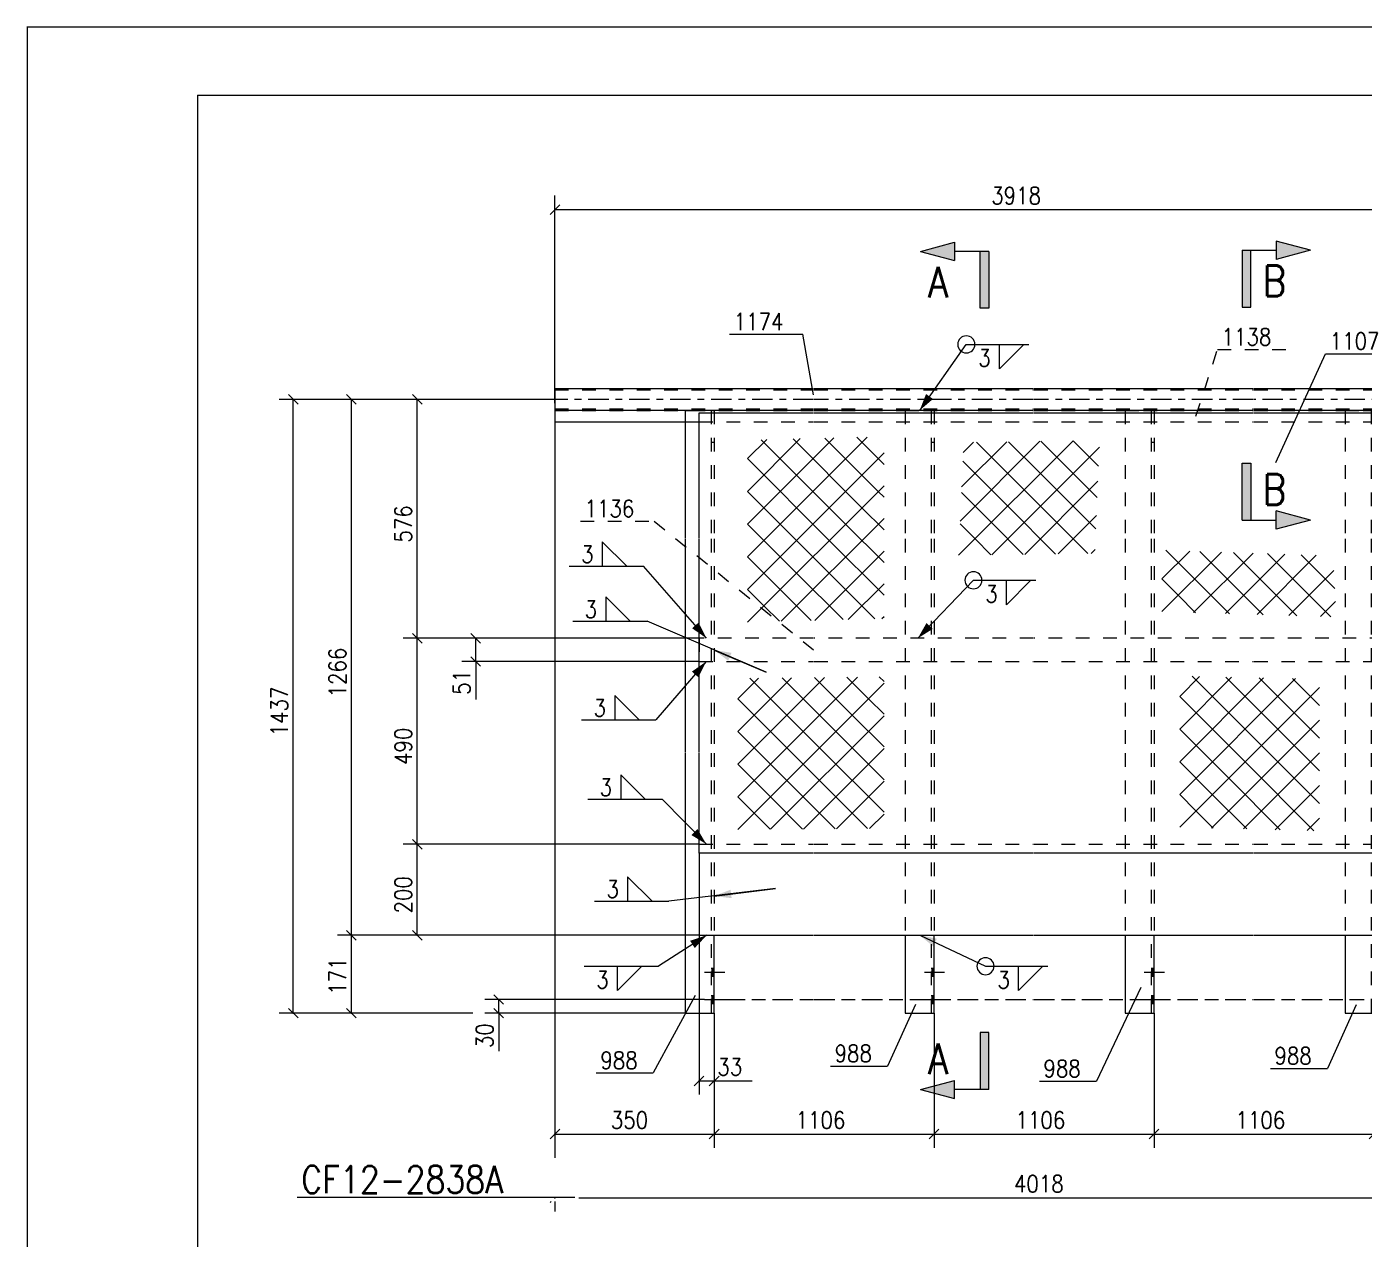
# Model space of a CAD drawing. Header units: millimetres. Extents: x 5 to 846, y 5 to 599.
# Drawn here: x 5 to 200.9, y 421.4 to 599 of the extents above; entities that cross this region are included whole.
import ezdxf

# ---------------------------------------------------------------- set-up
doc = ezdxf.new("R2010")
doc.units = ezdxf.units.MM
for name, pattern in [('XKITLINE00', [0]), ('XKITLINE02', [4, 2, -2]), ('XKITLINE03', [6, 3, -1, 1, -1]), ('XKITLINE06', [7, 3, -1, 2, -1])]:
    doc.linetypes.add(name, pattern=pattern)
for name, color, linetype, lineweight in [('Corte', 7, 'Continuous', 0), ('Cota', 4, 'Continuous', 0), ('Marca da peça', 2, 'Continuous', 0), ('Objeto gráfico', 3, 'Continuous', 0), ('Outro tipo de objeto', 7, 'Continuous', 0), ('Parafuso', 3, 'Continuous', 0), ('Peça', 2, 'Continuous', 0), ('Solda', 1, 'Continuous', 0), ('Texto', 7, 'Continuous', 0)]:
    doc.layers.add(name, color=color, linetype=linetype, lineweight=lineweight)
doc.styles.add('ROMANS', font='ROMANS__.TTF')
doc.styles.add('SIMPLEX', font='SIMPLEX_.TTF')

# ---------------------------------------------------------------- blocks, each defined once
blk = doc.blocks.new('*A1')
at = {"layer": 'Parafuso'}
for points in [[(105.26, 461.09), (105.68, 461.09), (105.68, 459.89), (105.26, 459.89)], [(105.26, 457.09), (105.68, 457.09), (105.68, 455.89), (105.26, 455.89)]]:
    blk.add_hatch(color=7, dxfattribs=at).paths.add_polyline_path(points, flags=17)
at = {"layer": 'Parafuso', "color": 7, "linetype": 'XKITLINE00', "lineweight": 0}
for p, q in [((104.25, 460.49), (107.22, 460.49)), ((105.26, 461.09), (105.68, 461.09)), ((105.26, 459.89), (105.68, 459.89)), ((104.25, 456.49), (107.22, 456.49)), ((105.26, 457.09), (105.68, 457.09)), ((105.26, 455.89), (105.68, 455.89))]:
    blk.add_line(p, q, dxfattribs=at)
blk = doc.blocks.new('*A2')
at = {"layer": 'Peça', "color": 7, "linetype": 'XKITLINE02', "lineweight": 0}
for p, q in [((101.45, 542.79), (105.68, 542.79)), ((101.45, 542.79), (101.45, 541.13)), ((105.26, 542.79), (105.26, 524.07)), ((105.68, 542.79), (105.68, 524.07)), ((105.26, 538.13), (105.68, 538.13)), ((105.26, 523.97), (105.26, 492.68)), ((105.68, 523.97), (105.68, 492.68)), ((105.26, 492.58), (105.26, 454.49)), ((105.68, 492.58), (105.68, 465.91))]:
    blk.add_line(p, q, dxfattribs=at)
at = {"layer": 'Peça', "color": 4, "linetype": 'XKITLINE00', "lineweight": 0}
for p, q in [((101.45, 541.13), (101.45, 524.07)), ((101.45, 523.97), (101.45, 492.68)), ((101.45, 492.58), (101.45, 454.49)), ((105.68, 454.49), (105.68, 465.91)), ((101.45, 454.49), (105.68, 454.49))]:
    blk.add_line(p, q, dxfattribs=at)
blk = doc.blocks.new('*A3')
at = {"layer": 'Peça', "color": 7, "linetype": 'XKITLINE02', "lineweight": 0}
for p, q in [((165.87, 542.79), (170.11, 542.79)), ((165.87, 542.79), (165.87, 524.07)), ((169.68, 542.79), (169.68, 524.07)), ((170.11, 542.79), (170.11, 524.07)), ((169.68, 538.13), (170.11, 538.13)), ((165.87, 523.97), (165.87, 492.68)), ((169.68, 523.97), (169.68, 492.68)), ((170.11, 523.97), (170.11, 492.68)), ((165.87, 492.58), (165.87, 465.91)), ((169.68, 492.58), (169.68, 454.49)), ((170.11, 492.58), (170.11, 465.91))]:
    blk.add_line(p, q, dxfattribs=at)
at = {"layer": 'Peça', "color": 4, "linetype": 'XKITLINE00', "lineweight": 0}
for p, q in [((165.87, 465.91), (165.87, 454.49)), ((170.11, 454.49), (170.11, 465.91)), ((165.87, 454.49), (170.11, 454.49))]:
    blk.add_line(p, q, dxfattribs=at)
blk = doc.blocks.new('*A5')
at = {"layer": 'Parafuso'}
for points in [[(137.47, 461.09), (137.89, 461.09), (137.89, 459.89), (137.47, 459.89)], [(137.47, 457.09), (137.89, 457.09), (137.89, 455.89), (137.47, 455.89)]]:
    blk.add_hatch(color=7, dxfattribs=at).paths.add_polyline_path(points, flags=17)
at = {"layer": 'Parafuso', "color": 7, "linetype": 'XKITLINE00', "lineweight": 0}
for p, q in [((136.47, 460.49), (139.43, 460.49)), ((137.47, 461.09), (137.89, 461.09)), ((137.47, 459.89), (137.89, 459.89)), ((136.47, 456.49), (139.43, 456.49)), ((137.47, 457.09), (137.89, 457.09)), ((137.47, 455.89), (137.89, 455.89))]:
    blk.add_line(p, q, dxfattribs=at)
blk = doc.blocks.new('*A8')
at = {"layer": 'Peça', "color": 4, "linetype": 'XKITLINE00', "lineweight": 0}
for p, q in [((82.35, 546.01), (120.23, 546.01)), ((82.35, 546.01), (82.35, 542.79)), ((120.33, 546.01), (152.44, 546.01)), ((152.54, 546.01), (184.65, 546.01)), ((184.75, 546.01), (218.99, 546.01)), ((218.99, 546.01), (220.83, 545.81)), ((220.83, 545.81), (222.58, 545.19)), ((222.58, 545.19), (224.15, 544.21)), ((218.65, 542.79), (218.99, 542.79)), ((218.99, 542.79), (220.11, 542.67)), ((220.11, 542.67), (221.18, 542.29)), ((224.15, 544.21), (225.46, 542.9)), ((226.44, 541.33), (225.46, 542.9)), ((221.18, 542.29), (222.14, 541.69)), ((222.14, 541.69), (222.94, 540.89)), ((223.54, 539.93), (222.94, 540.89)), ((227.06, 539.58), (226.44, 541.33)), ((223.92, 538.86), (223.54, 539.93)), ((224.04, 537.74), (223.92, 538.86)), ((227.26, 537.74), (227.06, 539.58)), ((224.04, 537.74), (224.04, 537.4)), ((227.26, 524.07), (227.26, 537.74)), ((227.26, 492.68), (227.26, 523.97)), ((227.26, 465.91), (227.26, 492.58)), ((224.04, 465.91), (227.26, 465.91))]:
    blk.add_line(p, q, dxfattribs=at)
at = {"layer": 'Peça', "color": 7, "linetype": 'XKITLINE02', "lineweight": 0}
for p, q in [((82.35, 545.8), (120.23, 545.8)), ((120.33, 545.8), (152.44, 545.8)), ((152.54, 545.8), (184.65, 545.8)), ((184.75, 545.8), (218.99, 545.8)), ((218.99, 545.8), (220.78, 545.59)), ((220.78, 545.59), (222.48, 545)), ((222.48, 545), (224.01, 544.04)), ((82.35, 543.01), (120.23, 543.01)), ((82.35, 542.79), (120.23, 542.79)), ((120.33, 543.01), (152.44, 543.01)), ((120.33, 542.79), (152.44, 542.79)), ((152.54, 543.01), (184.65, 543.01)), ((152.54, 542.79), (184.65, 542.79)), ((184.75, 543.01), (218.99, 543.01)), ((184.75, 542.79), (218.65, 542.79)), ((218.99, 543.01), (220.16, 542.88)), ((220.16, 542.88), (221.27, 542.49)), ((224.01, 544.04), (225.29, 542.76)), ((226.25, 541.23), (225.29, 542.76)), ((221.27, 542.49), (222.27, 541.86)), ((222.27, 541.86), (223.11, 541.02)), ((223.74, 540.02), (223.11, 541.02)), ((226.84, 539.53), (226.25, 541.23)), ((224.13, 538.91), (223.74, 540.02)), ((224.26, 537.74), (224.13, 538.91)), ((227.05, 537.74), (226.84, 539.53)), ((224.04, 537.4), (224.04, 524.07)), ((224.26, 524.07), (224.26, 537.74)), ((227.05, 524.07), (227.05, 537.74)), ((224.04, 523.97), (224.04, 492.68)), ((224.26, 492.68), (224.26, 523.97)), ((227.05, 492.68), (227.05, 523.97)), ((224.04, 492.58), (224.04, 465.91)), ((224.26, 465.91), (224.26, 492.58)), ((227.05, 465.91), (227.05, 492.58))]:
    blk.add_line(p, q, dxfattribs=at)
at = {"layer": 'Peça', "color": 7, "linetype": 'XKITLINE03', "lineweight": 0}
for p, q in [((120.23, 544.4), (82.35, 544.4)), ((152.44, 544.4), (120.33, 544.4)), ((184.65, 544.4), (152.54, 544.4)), ((218.99, 544.4), (184.75, 544.4)), ((220.47, 544.24), (218.99, 544.4)), ((221.88, 543.74), (220.47, 544.24)), ((223.14, 542.95), (221.88, 543.74)), ((224.2, 541.89), (223.14, 542.95)), ((224.99, 540.63), (224.2, 541.89)), ((225.49, 539.22), (224.99, 540.63)), ((225.65, 537.74), (225.49, 539.22)), ((225.65, 524.07), (225.65, 537.74)), ((225.65, 492.68), (225.65, 523.97)), ((225.65, 465.91), (225.65, 492.58))]:
    blk.add_line(p, q, dxfattribs=at)
blk = doc.blocks.new('*A9')
at = {"layer": 'Peça', "color": 7, "linetype": 'XKITLINE02', "lineweight": 0}
for p, q in [((133.66, 542.79), (137.89, 542.79)), ((133.66, 542.79), (133.66, 524.07)), ((137.47, 542.79), (137.47, 524.07)), ((137.89, 542.79), (137.89, 524.07)), ((137.47, 538.13), (137.89, 538.13)), ((133.66, 523.97), (133.66, 492.68)), ((137.47, 523.97), (137.47, 492.68)), ((137.89, 523.97), (137.89, 492.68)), ((133.66, 492.58), (133.66, 465.91)), ((137.47, 492.58), (137.47, 454.49)), ((137.89, 492.58), (137.89, 465.91))]:
    blk.add_line(p, q, dxfattribs=at)
at = {"layer": 'Peça', "color": 4, "linetype": 'XKITLINE00', "lineweight": 0}
for p, q in [((133.66, 465.91), (133.66, 454.49)), ((137.89, 454.49), (137.89, 465.91)), ((133.66, 454.49), (137.89, 454.49))]:
    blk.add_line(p, q, dxfattribs=at)
blk = doc.blocks.new('*A10')
at = {"layer": 'Peça', "color": 4, "linetype": 'XKITLINE00', "lineweight": 0}
for p, q in [((120.23, 542.79), (82.35, 542.79)), ((82.35, 542.79), (82.35, 541.13)), ((152.44, 542.79), (120.33, 542.79)), ((184.65, 542.79), (152.54, 542.79)), ((218.65, 542.79), (184.75, 542.79)), ((218.65, 542.79), (218.65, 542.46)), ((82.35, 541.13), (103.48, 541.13))]:
    blk.add_line(p, q, dxfattribs=at)
at = {"layer": 'Peça', "color": 7, "linetype": 'XKITLINE02', "lineweight": 0}
for p, q in [((103.48, 541.13), (120.23, 541.13)), ((120.33, 541.13), (152.44, 541.13)), ((152.54, 541.13), (184.65, 541.13)), ((184.75, 541.13), (218.65, 541.13)), ((218.65, 542.46), (218.65, 541.13))]:
    blk.add_line(p, q, dxfattribs=at)
blk = doc.blocks.new('*A11')
at = {"layer": 'Peça', "color": 7, "linetype": 'XKITLINE02', "lineweight": 0}
for p, q in [((120.23, 509.41), (103.48, 509.41)), ((103.48, 509.41), (103.48, 506.01)), ((152.44, 509.41), (120.33, 509.41)), ((184.65, 509.41), (152.54, 509.41)), ((223.71, 509.41), (184.75, 509.41)), ((103.48, 506.01), (120.23, 506.01)), ((120.33, 506.01), (152.44, 506.01)), ((152.54, 506.01), (184.65, 506.01)), ((184.75, 506.01), (223.71, 506.01))]:
    blk.add_line(p, q, dxfattribs=at)
at = {"layer": 'Peça', "color": 4, "linetype": 'XKITLINE00', "lineweight": 0}
for p, q in [((223.71, 509.41), (224.04, 509.41)), ((224.04, 509.41), (224.04, 506.01)), ((223.71, 506.01), (224.04, 506.01))]:
    blk.add_line(p, q, dxfattribs=at)
blk = doc.blocks.new('*A12')
at = {"layer": 'Peça', "color": 4, "linetype": 'XKITLINE00', "lineweight": 0}
for p, q in [((103.48, 542.46), (120.23, 542.46)), ((103.48, 524.07), (103.48, 542.46)), ((120.33, 542.46), (152.44, 542.46)), ((152.54, 542.46), (184.65, 542.46)), ((184.75, 542.46), (220.7, 542.46)), ((220.7, 542.46), (221.68, 541.98)), ((222.54, 541.29), (221.68, 541.98)), ((223.22, 540.44), (222.54, 541.29)), ((223.71, 539.45), (223.22, 540.44)), ((223.71, 524.07), (223.71, 539.45)), ((103.48, 492.68), (103.48, 523.97)), ((223.71, 492.68), (223.71, 523.97)), ((103.48, 477.91), (103.48, 492.58)), ((223.71, 477.91), (223.71, 492.58)), ((120.23, 477.91), (103.48, 477.91)), ((152.44, 477.91), (120.33, 477.91)), ((184.65, 477.91), (152.54, 477.91)), ((223.71, 477.91), (184.75, 477.91))]:
    blk.add_line(p, q, dxfattribs=at)
at = {"layer": 'Peça', "color": 7, "linetype": 'XKITLINE02', "lineweight": 0}
for p, q in [((221.68, 541.98), (222.54, 541.29)), ((222.54, 541.29), (223.22, 540.44))]:
    blk.add_line(p, q, dxfattribs=at)
blk = doc.blocks.new('*A13')
at = {"layer": 'Peça', "color": 7, "linetype": 'XKITLINE02', "lineweight": 0}
for p, q in [((103.48, 477.91), (103.48, 479.25)), ((103.48, 479.25), (120.23, 479.25)), ((120.33, 479.25), (152.44, 479.25)), ((152.54, 479.25), (184.65, 479.25)), ((184.75, 479.25), (223.71, 479.25))]:
    blk.add_line(p, q, dxfattribs=at)
at = {"layer": 'Peça', "color": 4, "linetype": 'XKITLINE00', "lineweight": 0}
for p, q in [((223.71, 479.25), (224.04, 479.25)), ((224.04, 479.25), (224.04, 465.91)), ((103.48, 477.91), (103.48, 465.91)), ((103.48, 465.91), (120.23, 465.91)), ((120.33, 465.91), (152.44, 465.91)), ((152.54, 465.91), (184.65, 465.91)), ((184.75, 465.91), (224.04, 465.91))]:
    blk.add_line(p, q, dxfattribs=at)
blk = doc.blocks.new('*A14')
at = {"layer": 'Peça', "color": 7, "linetype": 'XKITLINE02', "lineweight": 0}
for p, q in [((198.09, 542.79), (202.32, 542.79)), ((198.09, 542.79), (198.09, 524.07)), ((201.9, 542.79), (201.9, 524.07)), ((202.32, 542.79), (202.32, 524.07)), ((201.9, 538.13), (202.32, 538.13)), ((198.09, 523.97), (198.09, 492.68)), ((201.9, 523.97), (201.9, 492.68)), ((202.32, 523.97), (202.32, 492.68)), ((198.09, 492.58), (198.09, 465.91)), ((201.9, 492.58), (201.9, 454.49)), ((202.32, 492.58), (202.32, 465.91))]:
    blk.add_line(p, q, dxfattribs=at)
at = {"layer": 'Peça', "color": 4, "linetype": 'XKITLINE00', "lineweight": 0}
for p, q in [((198.09, 465.91), (198.09, 454.49)), ((202.32, 454.49), (202.32, 465.91)), ((198.09, 454.49), (202.32, 454.49))]:
    blk.add_line(p, q, dxfattribs=at)
blk = doc.blocks.new('*A16')
at = {"layer": 'Parafuso'}
for points in [[(169.68, 461.09), (170.11, 461.09), (170.11, 459.89), (169.68, 459.89)], [(169.68, 457.09), (170.11, 457.09), (170.11, 455.89), (169.68, 455.89)]]:
    blk.add_hatch(color=7, dxfattribs=at).paths.add_polyline_path(points, flags=17)
at = {"layer": 'Parafuso', "color": 7, "linetype": 'XKITLINE00', "lineweight": 0}
for p, q in [((168.68, 460.49), (171.64, 460.49)), ((169.68, 461.09), (170.11, 461.09)), ((169.68, 459.89), (170.11, 459.89)), ((168.68, 456.49), (171.64, 456.49)), ((169.68, 457.09), (170.11, 457.09)), ((169.68, 455.89), (170.11, 455.89))]:
    blk.add_line(p, q, dxfattribs=at)
blk = doc.blocks.new('*A95')
at = {"layer": 'Objeto gráfico', "color": 7, "linetype": 'XKITLINE06', "lineweight": 0}
for p, q in [((107.22, 456.49), (120.23, 456.49)), ((120.33, 456.49), (152.44, 456.49)), ((152.54, 456.49), (184.65, 456.49)), ((184.75, 456.49), (200.89, 456.49))]:
    blk.add_line(p, q, dxfattribs=at)
blk = doc.blocks.new('*A96')
at = {"layer": 'Objeto gráfico', "color": 2, "linetype": 'XKITLINE00', "lineweight": 0}
for p, q in [((171.26, 518.11), (175.34, 522.19)), ((171.26, 513.32), (179.97, 522.03)), ((176.05, 518.11), (171.85, 522.31)), ((175.9, 513.17), (184.61, 521.88)), ((178.44, 520.5), (176.8, 522.14)), ((180.55, 513.03), (189.24, 521.72)), ((191.04, 512.7), (181.76, 521.97)), ((185.19, 512.88), (193.87, 521.57)), ((195.98, 512.54), (186.72, 521.81)), ((196.59, 516.73), (191.67, 521.64)), ((186.09, 512.85), (178.44, 520.5)), ((189.83, 512.73), (196.44, 519.34)), ((173.65, 515.71), (171.26, 518.11)), ((181.15, 513.01), (176.05, 518.11)), ((176.2, 513.16), (173.65, 515.71)), ((171.26, 513.32), (171.26, 513.32)), ((171.26, 513.32), (171.26, 513.32)), ((171.26, 513.32), (171.26, 513.32)), ((194.48, 512.59), (196.69, 514.81))]:
    blk.add_line(p, q, dxfattribs=at)
blk = doc.blocks.new('*A97')
at = {"layer": 'Objeto gráfico', "color": 2, "linetype": 'XKITLINE00', "lineweight": 0}
for p, q in [((109.13, 486.19), (126.67, 503.73)), ((109.13, 490.98), (121.83, 503.68)), ((109.13, 495.77), (116.99, 503.63)), ((109.13, 500.56), (112.15, 503.58)), ((121.1, 493.37), (110.91, 503.57)), ((123.5, 495.77), (115.65, 503.62)), ((125.89, 498.16), (120.39, 503.67)), ((128.29, 500.56), (125.13, 503.72)), ((130.56, 503.07), (129.87, 503.77)), ((109.13, 481.4), (130.56, 502.83)), ((118.71, 490.98), (109.13, 500.56)), ((130.56, 498.28), (128.29, 500.56)), ((113.95, 481.43), (130.56, 498.04)), ((130.56, 493.49), (125.89, 498.16)), ((116.31, 488.58), (109.13, 495.77)), ((130.56, 488.7), (123.5, 495.77)), ((118.78, 481.47), (130.56, 493.25)), ((130.56, 483.92), (121.1, 493.37)), ((113.92, 486.19), (109.13, 490.98)), ((128.14, 481.54), (118.71, 490.98)), ((123.39, 481.51), (116.31, 488.58)), ((123.61, 481.51), (130.56, 488.46)), ((111.52, 483.79), (109.13, 486.19)), ((118.64, 481.47), (113.92, 486.19)), ((113.88, 481.43), (111.52, 483.79)), ((128.43, 481.54), (130.56, 483.67))]:
    blk.add_line(p, q, dxfattribs=at)
blk = doc.blocks.new('*A98')
at = {"layer": 'Objeto gráfico', "color": 2, "linetype": 'XKITLINE00', "lineweight": 0}
for p, q in [((173.86, 500.89), (176.78, 503.81)), ((173.86, 496.1), (181.46, 503.71)), ((173.86, 491.31), (186.15, 503.6)), ((173.86, 486.52), (190.83, 503.5)), ((185.83, 493.7), (175.7, 503.84)), ((188.22, 496.1), (180.6, 503.73)), ((190.62, 498.49), (185.5, 503.62)), ((193.01, 500.89), (190.4, 503.51)), ((173.86, 481.73), (194.34, 502.22)), ((183.43, 491.31), (173.86, 500.89)), ((194.34, 499.56), (193.01, 500.89)), ((194.34, 494.77), (190.62, 498.49)), ((181.04, 488.92), (173.86, 496.1)), ((178.52, 481.61), (194.34, 497.43)), ((194.34, 489.98), (188.22, 496.1)), ((194.34, 485.19), (185.83, 493.7)), ((183.19, 481.49), (194.34, 492.64)), ((178.64, 486.52), (173.86, 491.31)), ((193.52, 481.22), (183.43, 491.31)), ((188.6, 481.35), (181.04, 488.92)), ((187.86, 481.37), (194.34, 487.85)), ((176.25, 484.13), (173.86, 486.52)), ((183.69, 481.48), (178.64, 486.52)), ((178.77, 481.6), (176.25, 484.13)), ((192.53, 481.25), (194.34, 483.06))]:
    blk.add_line(p, q, dxfattribs=at)
blk = doc.blocks.new('*A101')
at = {"layer": 'Objeto gráfico', "color": 2, "linetype": 'XKITLINE00', "lineweight": 0}
for p, q in [((141.49, 521.59), (158.26, 538.36)), ((141.71, 526.59), (153.4, 538.28)), ((141.92, 531.6), (148.53, 538.21)), ((142.14, 536.61), (143.67, 538.13)), ((151.07, 531.17), (144.1, 538.14)), ((146.34, 521.65), (162.1, 537.41)), ((153.46, 533.56), (148.81, 538.21)), ((155.86, 535.96), (153.53, 538.29)), ((158.25, 538.35), (158.25, 538.36)), ((161.98, 534.62), (158.25, 538.35)), ((148.67, 528.77), (142.09, 535.36)), ((161.79, 530.03), (155.86, 535.96)), ((161.59, 525.44), (153.46, 533.56)), ((160.42, 521.82), (151.07, 531.17)), ((151.19, 521.71), (161.89, 532.41)), ((146.28, 526.38), (141.89, 530.77)), ((155.68, 521.76), (148.67, 528.77)), ((156.04, 521.77), (161.67, 527.4)), ((143.89, 523.98), (141.69, 526.18)), ((150.95, 521.7), (146.28, 526.38)), ((146.22, 521.65), (143.89, 523.98)), ((141.49, 521.59), (141.49, 521.59)), ((141.49, 521.59), (141.49, 521.59)), ((141.49, 521.59), (141.49, 521.59)), ((160.89, 521.83), (161.46, 522.4))]:
    blk.add_line(p, q, dxfattribs=at)
blk = doc.blocks.new('*A102')
at = {"layer": 'Objeto gráfico', "color": 2, "linetype": 'XKITLINE00', "lineweight": 0}
for p, q in [((110.57, 521.36), (128.11, 538.9)), ((110.57, 526.15), (123.2, 538.78)), ((129.72, 530.94), (121.91, 538.75)), ((130.56, 534.89), (126.58, 538.86)), ((110.57, 530.94), (118.29, 538.66)), ((110.57, 535.73), (113.37, 538.53)), ((124.93, 526.15), (112.57, 538.51)), ((127.33, 528.54), (117.24, 538.63)), ((110.57, 516.57), (130.56, 536.56)), ((122.54, 523.75), (110.57, 535.73)), ((110.57, 511.78), (130.56, 531.77)), ((120.14, 521.36), (110.57, 530.94)), ((130.56, 530.1), (129.72, 530.94)), ((115.49, 511.91), (130.56, 526.98)), ((130.56, 525.31), (127.33, 528.54)), ((117.75, 518.96), (110.57, 526.15)), ((130.56, 520.52), (124.93, 526.15)), ((130.56, 515.73), (122.54, 523.75)), ((115.36, 516.57), (110.57, 521.36)), ((129.22, 512.28), (120.14, 521.36)), ((120.41, 512.04), (130.56, 522.19)), ((124.56, 512.16), (117.75, 518.96)), ((125.33, 512.18), (130.56, 517.4)), ((112.96, 514.17), (110.57, 516.57)), ((119.89, 512.03), (115.36, 516.57)), ((115.23, 511.9), (112.96, 514.17)), ((110.57, 511.78), (110.57, 511.78)), ((110.57, 511.78), (110.57, 511.78)), ((110.57, 511.78), (110.57, 511.78)), ((130.26, 512.31), (130.56, 512.61))]:
    blk.add_line(p, q, dxfattribs=at)
blk = doc.blocks.new('*A139')
at = {"layer": 'Cota', "color": 7, "linetype": 'XKITLINE00', "lineweight": 0}
for p, q in [((43.33, 545.11), (44.75, 543.7)), ((82.35, 544.4), (41.99, 544.4)), ((44.04, 454.49), (44.04, 544.4)), ((70.32, 454.49), (41.99, 454.49)), ((43.33, 455.2), (44.75, 453.79)), ((101.45, 454.49), (73.82, 454.49))]:
    blk.add_line(p, q, dxfattribs=at)
at = {"layer": 'Cota', "color": 3}
for p in [(44.04, 544.4), (44.04, 454.49)]:
    blk.add_point(p, dxfattribs=at)
at = {"layer": 'Cota', "color": 3, "style": 'SIMPLEX', "width": 0.85}
blk.add_text('1437', height=2.5, rotation=90.0002, dxfattribs=at).set_placement((43.24, 495.04))
blk = doc.blocks.new('*A140')
at = {"layer": 'Cota', "color": 7, "linetype": 'XKITLINE00', "lineweight": 0}
for p, q in [((103.48, 465.91), (103.48, 442.57)), ((105.68, 454.49), (105.68, 442.57)), ((104.19, 445.28), (102.77, 443.87)), ((106.39, 445.28), (104.97, 443.87)), ((103.48, 444.57), (105.68, 444.57)), ((105.68, 444.57), (111.26, 444.57)), ((105.68, 444.57), (111.26, 444.57))]:
    blk.add_line(p, q, dxfattribs=at)
at = {"layer": 'Cota', "color": 3}
for p in [(103.48, 444.57), (105.68, 444.57)]:
    blk.add_point(p, dxfattribs=at)
at = {"layer": 'Cota', "color": 3, "style": 'SIMPLEX', "width": 0.85}
blk.add_text('33', height=2.5, dxfattribs=at).set_placement((106.15, 445.37))
blk = doc.blocks.new('*A141')
at = {"layer": 'Cota', "color": 7, "linetype": 'XKITLINE00', "lineweight": 0}
for p, q in [((51.85, 466.62), (53.27, 465.21)), ((103.48, 465.91), (50.51, 465.91)), ((52.56, 454.49), (52.56, 465.91)), ((70.32, 454.49), (50.51, 454.49)), ((51.85, 455.2), (53.27, 453.79)), ((101.45, 454.49), (73.82, 454.49))]:
    blk.add_line(p, q, dxfattribs=at)
at = {"layer": 'Cota', "color": 3}
for p in [(52.56, 465.91), (52.56, 454.49)]:
    blk.add_point(p, dxfattribs=at)
at = {"layer": 'Cota', "color": 3, "style": 'SIMPLEX', "width": 0.85}
blk.add_text('171', height=2.5, rotation=90.0002, dxfattribs=at).set_placement((51.76, 457.19))
blk = doc.blocks.new('*A142')
at = {"layer": 'Cota', "color": 7, "linetype": 'XKITLINE00', "lineweight": 0}
for p, q in [((82.35, 543.87), (82.35, 574.26)), ((218.99, 564.37), (218.99, 574.26)), ((83.06, 572.92), (81.65, 571.51)), ((82.35, 572.21), (218.99, 572.21)), ((219.69, 572.92), (218.28, 571.51)), ((218.99, 544.4), (218.99, 560.87))]:
    blk.add_line(p, q, dxfattribs=at)
at = {"layer": 'Cota', "color": 3}
for p in [(82.35, 572.21), (218.99, 572.21)]:
    blk.add_point(p, dxfattribs=at)
at = {"layer": 'Cota', "color": 3, "style": 'SIMPLEX', "width": 0.85}
blk.add_text('3918', height=2.5, dxfattribs=at).set_placement((146.26, 573.01))
blk = doc.blocks.new('*A144')
at = {"layer": 'Cota', "color": 7, "linetype": 'XKITLINE00', "lineweight": 0}
for p, q in [((170.11, 454.49), (170.11, 434.78)), ((202.32, 454.49), (202.32, 434.78)), ((170.81, 437.49), (169.4, 436.07)), ((203.03, 437.49), (201.61, 436.07)), ((170.11, 436.78), (202.32, 436.78))]:
    blk.add_line(p, q, dxfattribs=at)
at = {"layer": 'Cota', "color": 3}
for p in [(170.11, 436.78), (202.32, 436.78)]:
    blk.add_point(p, dxfattribs=at)
at = {"layer": 'Cota', "color": 3, "style": 'SIMPLEX', "width": 0.85}
blk.add_text('1106', height=2.5, dxfattribs=at).set_placement((182.04, 437.58))
blk = doc.blocks.new('*A145')
at = {"layer": 'Cota', "color": 7, "linetype": 'XKITLINE00', "lineweight": 0}
for p, q in [((82.35, 544.4), (82.35, 434.78)), ((105.68, 454.49), (105.68, 448.37)), ((105.68, 444.87), (105.68, 434.78)), ((83.06, 437.49), (81.65, 436.07)), ((106.39, 437.49), (104.97, 436.07)), ((82.35, 436.78), (105.68, 436.78))]:
    blk.add_line(p, q, dxfattribs=at)
at = {"layer": 'Cota', "color": 3}
for p in [(82.35, 436.78), (105.68, 436.78)]:
    blk.add_point(p, dxfattribs=at)
at = {"layer": 'Cota', "color": 3, "style": 'SIMPLEX', "width": 0.85}
blk.add_text('350', height=2.5, dxfattribs=at).set_placement((90.54, 437.58))
blk = doc.blocks.new('*A146')
at = {"layer": 'Cota', "color": 7, "linetype": 'XKITLINE00', "lineweight": 0}
for p, q in [((104.25, 456.49), (72.07, 456.49)), ((73.42, 457.2), (74.83, 455.79)), ((74.12, 454.49), (74.12, 456.49)), ((101.45, 454.49), (72.07, 454.49)), ((73.42, 455.2), (74.83, 453.79)), ((74.12, 454.49), (74.12, 448.91)), ((74.12, 454.49), (74.12, 448.91))]:
    blk.add_line(p, q, dxfattribs=at)
at = {"layer": 'Cota', "color": 3}
for p in [(74.12, 456.49), (74.12, 454.49)]:
    blk.add_point(p, dxfattribs=at)
at = {"layer": 'Cota', "color": 3, "style": 'SIMPLEX', "width": 0.85}
blk.add_text('30', height=2.5, rotation=90.0002, dxfattribs=at).set_placement((73.32, 449.38))
blk = doc.blocks.new('*A147')
at = {"layer": 'Cota', "color": 7, "linetype": 'XKITLINE00', "lineweight": 0}
for p, q in [((82.35, 544.4), (82.35, 433.32)), ((225.65, 465.91), (225.65, 425.45)), ((85.86, 427.45), (225.65, 427.45)), ((226.36, 428.16), (224.95, 426.74)), ((81.82, 426.92), (81.65, 426.74)), ((82.35, 426.92), (82.35, 425.45))]:
    blk.add_line(p, q, dxfattribs=at)
at = {"layer": 'Cota', "color": 3}
for p in [(82.35, 427.45), (225.65, 427.45)]:
    blk.add_point(p, dxfattribs=at)
at = {"layer": 'Cota', "color": 3, "style": 'SIMPLEX', "width": 0.85}
blk.add_text('4018', height=2.5, dxfattribs=at).set_placement((149.59, 428.25))
blk = doc.blocks.new('*A148')
at = {"layer": 'Corte'}
for points in [[(184.26, 557.92), (183.01, 557.92), (183.01, 566.26)], [(184.26, 566.26), (184.26, 557.92), (183.01, 566.26)], [(193.01, 566.26), (188.01, 564.92), (188.01, 567.6)], [(184.26, 526.73), (183.01, 526.73), (183.01, 535.06)], [(184.26, 535.06), (184.26, 526.73), (183.01, 535.06)], [(193.01, 526.73), (188.01, 525.39), (188.01, 528.07)]]:
    blk.add_hatch(color=6, dxfattribs=at).paths.add_polyline_path(points, flags=17)
at = {"layer": 'Corte', "color": 6, "linetype": 'XKITLINE00', "lineweight": 0}
for p, q in [((183.01, 566.26), (188.01, 566.26)), ((183.01, 566.26), (183.01, 557.92)), ((184.26, 557.92), (184.26, 566.26)), ((193.01, 566.26), (188.01, 567.6)), ((188.01, 567.6), (188.01, 564.92)), ((193.01, 566.26), (188.01, 564.92)), ((183.01, 557.92), (184.26, 557.92)), ((183.01, 526.73), (183.01, 535.06)), ((183.01, 535.06), (184.26, 535.06)), ((184.26, 535.06), (184.26, 526.73)), ((193.01, 526.73), (188.01, 528.07)), ((188.01, 525.39), (188.01, 528.07)), ((183.01, 526.73), (188.01, 526.73)), ((193.01, 526.73), (188.01, 525.39))]:
    blk.add_line(p, q, dxfattribs=at)
at = {"layer": 'Corte', "color": 4, "style": 'ROMANS', "width": 0.85}
for p in [(186.01, 559.51), (186.01, 528.98)]:
    blk.add_text('B', height=4.5, dxfattribs=at).set_placement(p)
blk = doc.blocks.new('*A149')
at = {"layer": 'Corte'}
for points in [[(135.89, 566.1), (140.89, 567.44), (140.89, 564.76)], [(144.64, 566.1), (145.89, 566.1), (145.89, 557.76)], [(144.64, 557.76), (144.64, 566.1), (145.89, 557.76)], [(144.64, 451.65), (145.89, 451.65), (145.89, 443.31)], [(144.64, 443.31), (144.64, 451.65), (145.89, 443.31)], [(135.89, 443.31), (140.89, 444.65), (140.89, 441.97)]]:
    blk.add_hatch(color=6, dxfattribs=at).paths.add_polyline_path(points, flags=17)
at = {"layer": 'Corte', "color": 6, "linetype": 'XKITLINE00', "lineweight": 0}
for p, q in [((135.89, 566.1), (140.89, 567.44)), ((140.89, 567.44), (140.89, 564.76)), ((135.89, 566.1), (140.89, 564.76)), ((145.89, 566.1), (140.89, 566.1)), ((144.64, 557.76), (144.64, 566.1)), ((145.89, 566.1), (145.89, 557.76)), ((145.89, 557.76), (144.64, 557.76)), ((144.64, 451.65), (144.64, 443.31)), ((145.89, 451.65), (144.64, 451.65)), ((145.89, 443.31), (145.89, 451.65)), ((135.89, 443.31), (140.89, 444.65)), ((135.89, 443.31), (140.89, 441.97)), ((140.89, 441.97), (140.89, 444.65)), ((145.89, 443.31), (140.89, 443.31))]:
    blk.add_line(p, q, dxfattribs=at)
at = {"layer": 'Corte', "color": 4, "style": 'ROMANS', "width": 0.85}
for p in [(137.02, 559.35), (137.02, 445.56)]:
    blk.add_text('A', height=4.5, dxfattribs=at).set_placement(p)
blk = doc.blocks.new('*A150')
at = {"layer": 'Texto', "color": 4, "linetype": 'XKITLINE00', "lineweight": 0}
blk.add_line((44.59, 427.52), (85.26, 427.52), dxfattribs=at)
at = {"layer": 'Texto', "color": 4, "style": 'ROMANS', "width": 0.85}
blk.add_text('CF12-2838A', height=4, dxfattribs=at).set_placement((45.19, 428.12))
blk = doc.blocks.new('*A151')
at = {"layer": 'Solda'}
blk.add_hatch(color=7, dxfattribs=at).paths.add_polyline_path([(104.52, 506.01), (103.36, 503.71), (102.42, 504.53)], flags=17)
at = {"layer": 'Solda', "color": 7, "linetype": 'XKITLINE00', "lineweight": 0}
for p in [(104.52, 506.01), (86.26, 497.46)]:
    blk.add_line(p, (97.15, 497.46), dxfattribs=at)
at = {"layer": 'Solda', "color": 3, "linetype": 'XKITLINE00', "lineweight": 0}
for p, q in [((94.69, 497.46), (91.11, 501.03)), ((91.11, 501.03), (91.11, 497.46)), ((91.11, 497.46), (94.69, 497.46))]:
    blk.add_line(p, q, dxfattribs=at)
at = {"layer": 'Solda', "color": 3, "style": 'ROMANS', "width": 0.85}
blk.add_text('3', height=2.5, dxfattribs=at).set_placement((88.01, 497.96))
blk = doc.blocks.new('*A152')
at = {"layer": 'Solda'}
blk.add_hatch(color=7, dxfattribs=at).paths.add_polyline_path([(105.68, 507.69), (108.22, 507.28), (107.73, 506.13)], flags=17)
at = {"layer": 'Solda', "color": 3, "linetype": 'XKITLINE00', "lineweight": 0}
for p, q in [((93.38, 511.9), (89.81, 515.47)), ((89.81, 515.47), (89.81, 511.9)), ((89.81, 511.9), (93.38, 511.9))]:
    blk.add_line(p, q, dxfattribs=at)
at = {"layer": 'Solda', "color": 7, "linetype": 'XKITLINE00', "lineweight": 0}
for p, q in [((84.96, 511.9), (95.85, 511.9)), ((113.28, 504.45), (95.85, 511.9)), ((105.68, 507.69), (113.28, 504.45))]:
    blk.add_line(p, q, dxfattribs=at)
at = {"layer": 'Solda', "color": 3, "style": 'ROMANS', "width": 0.85}
blk.add_text('3', height=2.5, dxfattribs=at).set_placement((86.71, 512.4))
blk = doc.blocks.new('*A153')
at = {"layer": 'Solda'}
blk.add_hatch(color=7, dxfattribs=at).paths.add_polyline_path([(104.56, 509.41), (102.45, 510.88), (103.39, 511.71)], flags=17)
at = {"layer": 'Solda', "color": 3, "linetype": 'XKITLINE00', "lineweight": 0}
for p, q in [((92.87, 519.97), (89.3, 523.54)), ((89.3, 523.54), (89.3, 519.97)), ((89.3, 519.97), (92.87, 519.97))]:
    blk.add_line(p, q, dxfattribs=at)
at = {"layer": 'Solda', "color": 7, "linetype": 'XKITLINE00', "lineweight": 0}
for p in [(84.45, 519.97), (104.56, 509.41)]:
    blk.add_line(p, (95.34, 519.97), dxfattribs=at)
at = {"layer": 'Solda', "color": 3, "style": 'ROMANS', "width": 0.85}
blk.add_text('3', height=2.5, dxfattribs=at).set_placement((86.2, 520.47))
blk = doc.blocks.new('*A154')
at = {"layer": 'Solda'}
blk.add_hatch(color=7, dxfattribs=at).paths.add_polyline_path([(105.68, 471.65), (108.08, 472.58), (108.24, 471.34)], flags=17)
at = {"layer": 'Solda', "color": 3, "linetype": 'XKITLINE00', "lineweight": 0}
for p, q in [((96.58, 470.91), (93.01, 474.48)), ((93.01, 474.48), (93.01, 470.91)), ((93.01, 470.91), (96.58, 470.91))]:
    blk.add_line(p, q, dxfattribs=at)
at = {"layer": 'Solda', "color": 7, "linetype": 'XKITLINE00', "lineweight": 0}
for p, q in [((114.66, 472.77), (99.04, 470.91)), ((105.68, 471.65), (114.66, 472.77)), ((88.16, 470.91), (99.04, 470.91))]:
    blk.add_line(p, q, dxfattribs=at)
at = {"layer": 'Solda', "color": 3, "style": 'ROMANS', "width": 0.85}
blk.add_text('3', height=2.5, dxfattribs=at).set_placement((89.91, 471.41))
blk = doc.blocks.new('*A155')
at = {"layer": 'Solda'}
blk.add_hatch(color=7, dxfattribs=at).paths.add_polyline_path([(104.54, 479.25), (102.34, 480.59), (103.23, 481.47)], flags=17)
at = {"layer": 'Solda', "color": 3, "linetype": 'XKITLINE00', "lineweight": 0}
for p, q in [((95.58, 485.83), (92, 489.4)), ((92, 489.4), (92, 485.83)), ((92, 485.83), (95.58, 485.83))]:
    blk.add_line(p, q, dxfattribs=at)
at = {"layer": 'Solda', "color": 7, "linetype": 'XKITLINE00', "lineweight": 0}
for p in [(87.16, 485.83), (104.54, 479.25)]:
    blk.add_line(p, (98.04, 485.83), dxfattribs=at)
at = {"layer": 'Solda', "color": 3, "style": 'ROMANS', "width": 0.85}
blk.add_text('3', height=2.5, dxfattribs=at).set_placement((88.91, 486.33))
blk = doc.blocks.new('*A156')
at = {"layer": 'Solda'}
blk.add_hatch(color=7, dxfattribs=at).paths.add_polyline_path([(104.6, 465.91), (102.84, 464.04), (102.16, 465.09)], flags=17)
at = {"layer": 'Solda', "color": 7, "linetype": 'XKITLINE00', "lineweight": 0}
for p in [(104.6, 465.91), (86.66, 461.38)]:
    blk.add_line(p, (97.54, 461.38), dxfattribs=at)
at = {"layer": 'Solda', "color": 3, "linetype": 'XKITLINE00', "lineweight": 0}
for p, q in [((91.51, 461.38), (95.08, 461.38)), ((95.08, 461.38), (91.51, 457.81)), ((91.51, 457.81), (91.51, 461.38))]:
    blk.add_line(p, q, dxfattribs=at)
at = {"layer": 'Solda', "color": 3, "style": 'ROMANS', "width": 0.85}
blk.add_text('3', height=2.5, dxfattribs=at).set_placement((88.41, 458.13))
blk = doc.blocks.new('*A159')
at = {"layer": 'Solda'}
blk.add_hatch(color=7, dxfattribs=at).paths.add_polyline_path([(135.78, 465.91), (138.3, 465.41), (137.77, 464.28)], flags=17)
at = {"layer": 'Solda', "color": 7, "linetype": 'XKITLINE00', "lineweight": 0}
for p, q in [((135.78, 465.91), (145.42, 461.37)), ((145.42, 461.37), (154.55, 461.37))]:
    blk.add_line(p, q, dxfattribs=at)
at = {"layer": 'Solda', "color": 3, "linetype": 'XKITLINE00', "lineweight": 0}
for p, q in [((150.27, 461.37), (153.84, 461.37)), ((153.84, 461.37), (150.27, 457.8)), ((150.27, 457.8), (150.27, 461.37))]:
    blk.add_line(p, q, dxfattribs=at)
for start, end in [(90, 270), (270, 90)]:
    blk.add_arc((145.42, 461.37), 1.25, start, end, dxfattribs=at)
at = {"layer": 'Solda', "color": 3, "style": 'ROMANS', "width": 0.85}
blk.add_text('3', height=2.5, dxfattribs=at).set_placement((147.17, 458.12))
blk = doc.blocks.new('*A160')
at = {"layer": 'Solda'}
blk.add_hatch(color=7, dxfattribs=at).paths.add_polyline_path([(135.78, 542.79), (136.71, 545.2), (137.73, 544.47)], flags=17)
at = {"layer": 'Solda', "color": 7, "linetype": 'XKITLINE00', "lineweight": 0}
for p, q in [((135.78, 542.79), (142.61, 552.47)), ((142.61, 552.47), (151.75, 552.47))]:
    blk.add_line(p, q, dxfattribs=at)
at = {"layer": 'Solda', "color": 3, "linetype": 'XKITLINE00', "lineweight": 0}
for p, q in [((147.46, 552.47), (151.04, 552.47)), ((151.04, 552.47), (147.46, 548.89)), ((147.46, 548.89), (147.46, 552.47))]:
    blk.add_line(p, q, dxfattribs=at)
for start, end in [(90, 270), (270, 90)]:
    blk.add_arc((142.61, 552.47), 1.25, start, end, dxfattribs=at)
at = {"layer": 'Solda', "color": 3, "style": 'ROMANS', "width": 0.85}
blk.add_text('3', height=2.5, dxfattribs=at).set_placement((144.36, 549.22))
blk = doc.blocks.new('*A161')
at = {"layer": 'Solda'}
blk.add_hatch(color=7, dxfattribs=at).paths.add_polyline_path([(135.5, 509.41), (136.78, 511.65), (137.68, 510.78)], flags=17)
at = {"layer": 'Solda', "color": 7, "linetype": 'XKITLINE00', "lineweight": 0}
for p, q in [((135.5, 509.41), (143.65, 517.91)), ((143.65, 517.91), (152.79, 517.91))]:
    blk.add_line(p, q, dxfattribs=at)
at = {"layer": 'Solda', "color": 3, "linetype": 'XKITLINE00', "lineweight": 0}
for p, q in [((148.5, 517.91), (152.07, 517.91)), ((152.07, 517.91), (148.5, 514.33)), ((148.5, 514.33), (148.5, 517.91))]:
    blk.add_line(p, q, dxfattribs=at)
for start, end in [(90, 270), (270, 90)]:
    blk.add_arc((143.65, 517.91), 1.25, start, end, dxfattribs=at)
at = {"layer": 'Solda', "color": 3, "style": 'ROMANS', "width": 0.85}
blk.add_text('3', height=2.5, dxfattribs=at).set_placement((145.4, 514.66))
blk = doc.blocks.new('*A164')
at = {"layer": 'Marca da peça', "color": 7, "linetype": 'XKITLINE00', "lineweight": 0}
for p in [(102.88, 457.1), (88.41, 445.74)]:
    blk.add_line(p, (96.77, 445.74), dxfattribs=at)
at = {"layer": 'Marca da peça', "color": 4, "style": 'ROMANS', "width": 0.85}
blk.add_text('988', height=2.5, dxfattribs=at).set_placement((89.01, 446.34))
blk = doc.blocks.new('*A165')
at = {"layer": 'Marca da peça', "color": 7, "linetype": 'XKITLINE00', "lineweight": 0}
for p in [(168.19, 458.27), (153.31, 444.53)]:
    blk.add_line(p, (161.66, 444.53), dxfattribs=at)
at = {"layer": 'Marca da peça', "color": 4, "style": 'ROMANS', "width": 0.85}
blk.add_text('988', height=2.5, dxfattribs=at).set_placement((153.91, 445.13))
blk = doc.blocks.new('*A168')
at = {"layer": 'Marca da peça', "color": 7, "linetype": 'XKITLINE00', "lineweight": 0}
for p in [(107.94, 553.96), (120.24, 545.09)]:
    blk.add_line(p, (118.68, 553.96), dxfattribs=at)
at = {"layer": 'Marca da peça', "color": 4, "style": 'ROMANS', "width": 0.85}
blk.add_text('1174', height=2.5, dxfattribs=at).set_placement((108.54, 554.56))
blk = doc.blocks.new('*A169')
at = {"layer": 'Marca da peça', "color": 7, "linetype": 'XKITLINE00', "lineweight": 0}
for p in [(135.17, 455.75), (122.72, 446.75)]:
    blk.add_line(p, (131.08, 446.75), dxfattribs=at)
at = {"layer": 'Marca da peça', "color": 4, "style": 'ROMANS', "width": 0.85}
blk.add_text('988', height=2.5, dxfattribs=at).set_placement((123.32, 447.35))
blk = doc.blocks.new('*A170')
at = {"layer": 'Marca da peça', "color": 7, "linetype": 'XKITLINE02', "lineweight": 0}
for p, q in [((176.24, 541.95), (179.4, 551.71)), ((179.4, 551.71), (190.14, 551.71))]:
    blk.add_line(p, q, dxfattribs=at)
at = {"layer": 'Marca da peça', "color": 4, "style": 'ROMANS', "width": 0.85}
blk.add_text('1138', height=2.5, dxfattribs=at).set_placement((180, 552.31))
blk = doc.blocks.new('*A171')
at = {"layer": 'Marca da peça', "color": 7, "linetype": 'XKITLINE02', "lineweight": 0}
for p in [(86.1, 526.56), (120.25, 507.65)]:
    blk.add_line(p, (96.84, 526.56), dxfattribs=at)
at = {"layer": 'Marca da peça', "color": 4, "style": 'ROMANS', "width": 0.85}
blk.add_text('1136', height=2.5, dxfattribs=at).set_placement((86.7, 527.16))
blk = doc.blocks.new('*A172')
at = {"layer": 'Marca da peça', "color": 7, "linetype": 'XKITLINE00', "lineweight": 0}
for p, q in [((187.92, 535.17), (195.24, 551.1)), ((195.24, 551.1), (205.98, 551.1))]:
    blk.add_line(p, q, dxfattribs=at)
at = {"layer": 'Marca da peça', "color": 4, "style": 'ROMANS', "width": 0.85}
blk.add_text('1107', height=2.5, dxfattribs=at).set_placement((195.84, 551.7))
blk = doc.blocks.new('*A174')
at = {"layer": 'Marca da peça', "color": 7, "linetype": 'XKITLINE00', "lineweight": 0}
for p in [(199.7, 455.72), (187.14, 446.4)]:
    blk.add_line(p, (195.49, 446.4), dxfattribs=at)
at = {"layer": 'Marca da peça', "color": 4, "style": 'ROMANS', "width": 0.85}
blk.add_text('988', height=2.5, dxfattribs=at).set_placement((187.74, 447))
blk = doc.blocks.new('*A176')
at = {"layer": 'Cota', "color": 7, "linetype": 'XKITLINE00', "lineweight": 0}
for p, q in [((137.89, 454.49), (137.89, 434.78)), ((170.11, 454.49), (170.11, 434.78)), ((138.6, 437.49), (137.19, 436.07)), ((170.81, 437.49), (169.4, 436.07)), ((137.89, 436.78), (170.11, 436.78))]:
    blk.add_line(p, q, dxfattribs=at)
at = {"layer": 'Cota', "color": 3}
for p in [(137.89, 436.78), (170.11, 436.78)]:
    blk.add_point(p, dxfattribs=at)
at = {"layer": 'Cota', "color": 3, "style": 'SIMPLEX', "width": 0.85}
blk.add_text('1106', height=2.5, dxfattribs=at).set_placement((149.82, 437.58))
blk = doc.blocks.new('*A177')
at = {"layer": 'Cota', "color": 7, "linetype": 'XKITLINE00', "lineweight": 0}
for p, q in [((105.68, 454.49), (105.68, 448.37)), ((137.89, 454.49), (137.89, 434.78)), ((105.68, 444.87), (105.68, 434.78)), ((106.39, 437.49), (104.97, 436.07)), ((138.6, 437.49), (137.19, 436.07)), ((105.68, 436.78), (137.89, 436.78))]:
    blk.add_line(p, q, dxfattribs=at)
at = {"layer": 'Cota', "color": 3}
for p in [(105.68, 436.78), (137.89, 436.78)]:
    blk.add_point(p, dxfattribs=at)
at = {"layer": 'Cota', "color": 3, "style": 'SIMPLEX', "width": 0.85}
blk.add_text('1106', height=2.5, dxfattribs=at).set_placement((117.61, 437.58))
blk = doc.blocks.new('*A178')
at = {"layer": 'Cota', "color": 7, "linetype": 'XKITLINE00', "lineweight": 0}
for p, q in [((103.48, 509.41), (68.71, 509.41)), ((70.05, 510.12), (71.47, 508.71)), ((70.76, 506.01), (70.76, 509.41)), ((103.48, 506.01), (68.71, 506.01)), ((70.05, 506.72), (71.47, 505.31)), ((70.76, 506.01), (70.76, 500.43)), ((70.76, 506.01), (70.76, 500.43))]:
    blk.add_line(p, q, dxfattribs=at)
at = {"layer": 'Cota', "color": 3}
for p in [(70.76, 509.41), (70.76, 506.01)]:
    blk.add_point(p, dxfattribs=at)
at = {"layer": 'Cota', "color": 3, "style": 'SIMPLEX', "width": 0.85}
blk.add_text('51', height=2.5, rotation=90.0002, dxfattribs=at).set_placement((69.96, 501.13))
blk = doc.blocks.new('*A179')
at = {"layer": 'Cota', "color": 7, "linetype": 'XKITLINE00', "lineweight": 0}
for p, q in [((51.85, 545.11), (53.27, 543.7)), ((82.35, 544.4), (50.51, 544.4)), ((52.56, 465.91), (52.56, 544.4)), ((51.85, 466.62), (53.27, 465.21)), ((103.48, 465.91), (50.51, 465.91))]:
    blk.add_line(p, q, dxfattribs=at)
at = {"layer": 'Cota', "color": 3}
for p in [(52.56, 544.4), (52.56, 465.91)]:
    blk.add_point(p, dxfattribs=at)
at = {"layer": 'Cota', "color": 3, "style": 'SIMPLEX', "width": 0.85}
blk.add_text('1266', height=2.5, rotation=90.0002, dxfattribs=at).set_placement((51.76, 500.75))
blk = doc.blocks.new('*A180')
at = {"layer": 'Cota', "color": 7, "linetype": 'XKITLINE00', "lineweight": 0}
for p, q in [((61.49, 545.11), (62.9, 543.7)), ((82.35, 544.4), (60.14, 544.4)), ((62.19, 509.41), (62.19, 544.4)), ((103.48, 509.41), (60.14, 509.41)), ((61.49, 510.12), (62.9, 508.71))]:
    blk.add_line(p, q, dxfattribs=at)
at = {"layer": 'Cota', "color": 3}
for p in [(62.19, 544.4), (62.19, 509.41)]:
    blk.add_point(p, dxfattribs=at)
at = {"layer": 'Cota', "color": 3, "style": 'SIMPLEX', "width": 0.85}
blk.add_text('576', height=2.5, rotation=90.0002, dxfattribs=at).set_placement((61.39, 523.43))
blk = doc.blocks.new('*A181')
at = {"layer": 'Cota', "color": 7, "linetype": 'XKITLINE00', "lineweight": 0}
for p, q in [((103.48, 509.41), (60.14, 509.41)), ((61.49, 510.12), (62.9, 508.71)), ((62.19, 479.25), (62.19, 509.41)), ((61.49, 479.95), (62.9, 478.54)), ((103.48, 479.25), (60.14, 479.25))]:
    blk.add_line(p, q, dxfattribs=at)
at = {"layer": 'Cota', "color": 3}
for p in [(62.19, 509.41), (62.19, 479.25)]:
    blk.add_point(p, dxfattribs=at)
at = {"layer": 'Cota', "color": 3, "style": 'SIMPLEX', "width": 0.85}
blk.add_text('490', height=2.5, rotation=90.0002, dxfattribs=at).set_placement((61.39, 490.85))
blk = doc.blocks.new('*A182')
at = {"layer": 'Cota', "color": 7, "linetype": 'XKITLINE00', "lineweight": 0}
for p, q in [((61.49, 479.95), (62.9, 478.54)), ((103.48, 479.25), (60.14, 479.25)), ((62.19, 465.91), (62.19, 479.25)), ((61.49, 466.62), (62.9, 465.21)), ((103.48, 465.91), (60.14, 465.91))]:
    blk.add_line(p, q, dxfattribs=at)
at = {"layer": 'Cota', "color": 3}
for p in [(62.19, 479.25), (62.19, 465.91)]:
    blk.add_point(p, dxfattribs=at)
at = {"layer": 'Cota', "color": 3, "style": 'SIMPLEX', "width": 0.85}
blk.add_text('200', height=2.5, rotation=90.0002, dxfattribs=at).set_placement((61.39, 469.1))

msp = doc.modelspace()

# ---------------------------------------------------------------- linework, layer by layer
at = {"layer": 'Outro tipo de objeto', "color": 7, "linetype": 'XKITLINE00', "lineweight": 0}
for p, q in [((5, 599), (846, 599)), ((5.04, 599), (5.04, 5.04))]:
    msp.add_line(p, q, dxfattribs=at)
at = {"layer": 'Outro tipo de objeto', "color": 6, "linetype": 'XKITLINE00', "lineweight": 0}
for q in [(30, 15), (836, 589)]:
    msp.add_line((30, 589), q, dxfattribs=at)

# ---------------------------------------------------------------- block references
at = {"lineweight": 0}
for name in ['*A142', '*A168', '*A170', '*A160', '*A172', '*A139', '*A179', '*A180', '*A8', '*A145', '*A147', '*A10', '*A2', '*A9', '*A3', '*A14', '*A12', '*A102', '*A101', '*A171', '*A153', '*A96', '*A161', '*A152', '*A181', '*A178', '*A11', '*A151', '*A97', '*A98', '*A155', '*A182', '*A13', '*A154', '*A141', '*A156', '*A140', '*A159', '*A1', '*A5', '*A16', '*A146', '*A164', '*A95', '*A165', '*A177', '*A169', '*A176', '*A144', '*A174', '*A150']:
    msp.add_blockref(name, (0, 0), dxfattribs=at)
at = {"layer": 'Corte', "lineweight": 0}
for name in ['*A149', '*A148']:
    msp.add_blockref(name, (0, 0), dxfattribs=at)

doc.saveas('drawing.dxf')
